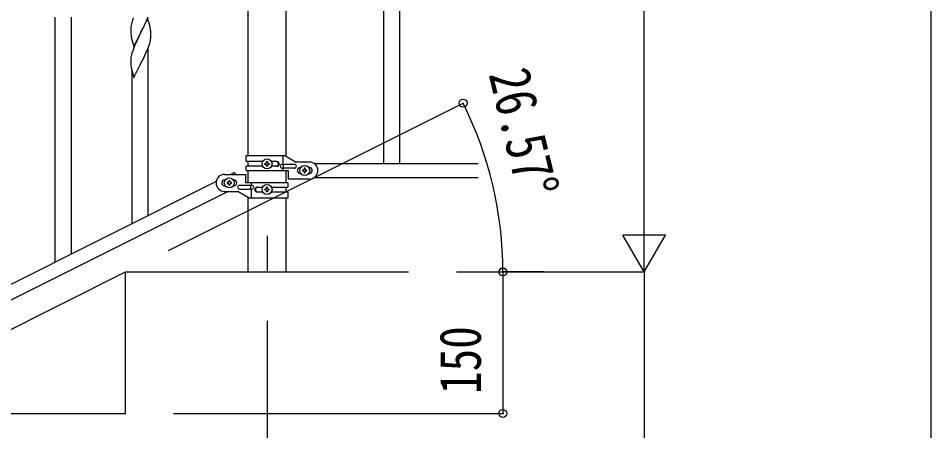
# Model space of a CAD drawing. Units: millimetres, scale not verified. Extents: x -4015 to 4015, y -2862 to 2860.
# Drawn here: x -1033 to -65, y 942 to 1379 of the extents above; entities that cross this region are included whole.
import ezdxf
from ezdxf.enums import TextEntityAlignment as Align

# ---------------------------------------------------------------- set-up
doc = ezdxf.new("R2010")
doc.units = ezdxf.units.MM
doc.header["$LTSCALE"] = 10
for name, color, linetype in [('0-2_YKK_12', 2, 'Continuous'), ('0-3_YKK_A1', 4, 'Continuous'), ('0-4_YKK_D', 6, 'Continuous')]:
    doc.layers.add(name, color=color, linetype=linetype)
doc.styles.add('ＭＳ ゴシック', font='')
doc.styles.get('ＭＳ ゴシック').set_extended_font_data('MS Gothic')

msp = doc.modelspace()

# ---------------------------------------------------------------- linework, layer by layer
at = {"layer": '0-2_YKK_12'}
for p in [(-769.17, 1148.22), (-769.17, 1139.76)]:
    msp.add_line(p, (-769.17, 1110.1), dxfattribs=at)
at = {"layer": '0-3_YKK_A1'}
for p, q in [((-65.28, 2810.1), (-65.28, -2489.9)), ((-645.67, 1885.1), (-645.67, 1225.14)), ((-628.67, 1885.1), (-628.67, 1225.14)), ((-789.42, 1789.74), (-789.42, 1233.64)), ((-748.92, 1232.84), (-748.92, 1789.74)), ((-993.67, 1120.5), (-993.67, 1380.39)), ((-976.67, 1129.01), (-976.67, 1380.39)), ((-895.17, 1169.77), (-895.17, 1347.45)), ((-903, 1330.98), (-903.16, 1330.65)), ((-912.17, 1161.26), (-912.17, 1322.7)), ((-791.17, 1233.64), (-750.3, 1233.64)), ((-791.17, 1227.14), (-791.17, 1233.64)), ((-752.2, 1224.14), (-752.2, 1233.64)), ((-750.3, 1233.64), (-738.17, 1226.64)), ((-773.85, 1227.14), (-791.17, 1227.14)), ((-791.17, 1217.64), (-791.17, 1222.14)), ((-773.85, 1222.14), (-791.17, 1222.14)), ((-789.42, 1227.14), (-789.42, 1222.14)), ((-770.61, 1224.16), (-771.57, 1224.16)), ((-767.73, 1225.12), (-766.77, 1225.12)), ((-758.58, 1227.14), (-764.5, 1227.14)), ((-758.58, 1222.14), (-764.5, 1222.14)), ((-739.97, 1224.14), (-753.05, 1224.14)), ((-739.97, 1220.14), (-753.05, 1220.14)), ((-752.2, 1217.64), (-752.2, 1220.14)), ((-751.65, 1220.14), (-751.65, 1224.14)), ((-724.17, 1226.64), (-738.17, 1226.64)), ((-734.17, 1220.64), (-733.54, 1220.64)), ((-724.8, 1220.64), (-724.17, 1220.64)), ((-719.2, 1225.14), (-545.32, 1225.14)), ((-814.17, 1213.48), (-791.67, 1213.48)), ((-803.58, 1215.66), (-807.95, 1213.48)), ((-803.58, 1215.66), (-802.49, 1213.48)), ((-791.67, 1204.48), (-791.67, 1213.48)), ((-791.17, 1217.64), (-746.67, 1217.64)), ((-789.42, 1217.64), (-789.42, 1204.48)), ((-789.42, 1213.98), (-789.42, 1208.98)), ((-748.92, 1204.48), (-748.92, 1217.64)), ((-746.67, 1217.64), (-746.67, 1208.64)), ((-734.17, 1214.64), (-733.54, 1214.64)), ((-730.61, 1218.12), (-731.57, 1218.12)), ((-727.73, 1217.16), (-726.77, 1217.16)), ((-724.8, 1214.64), (-724.17, 1214.64)), ((-719.2, 1210.14), (-545.32, 1210.14)), ((-823.06, 1205.83), (-1627.95, 803.3)), ((-813.54, 1207.48), (-814.17, 1207.48)), ((-813.54, 1201.48), (-814.17, 1201.48)), ((-810.61, 1204.96), (-811.57, 1204.96)), ((-807.73, 1204), (-806.77, 1204)), ((-804.17, 1207.48), (-804.8, 1207.48)), ((-804.17, 1201.48), (-804.8, 1201.48)), ((-798.37, 1201.98), (-785.29, 1201.98)), ((-747.17, 1204.48), (-791.67, 1204.48)), ((-786.7, 1201.98), (-786.7, 1197.98)), ((-786.14, 1204.48), (-786.14, 1201.98)), ((-779.77, 1199.98), (-773.85, 1199.98)), ((-764.5, 1199.98), (-747.17, 1199.98)), ((-748.92, 1194.98), (-748.92, 1199.98)), ((-747.17, 1204.48), (-747.17, 1199.98)), ((-724.17, 1208.64), (-746.67, 1208.64)), ((-810.4, 1195.39), (-1615.29, 792.85)), ((-814.17, 1195.48), (-800.17, 1195.48)), ((-788.05, 1188.48), (-800.17, 1195.48)), ((-798.37, 1197.98), (-785.29, 1197.98)), ((-786.14, 1197.98), (-786.14, 1188.48)), ((-779.77, 1194.98), (-773.85, 1194.98)), ((-770.61, 1197.01), (-771.57, 1197.01)), ((-767.73, 1197.97), (-766.77, 1197.97)), ((-764.5, 1194.98), (-747.17, 1194.98)), ((-747.17, 1194.98), (-747.17, 1188.48)), ((-789.42, 1189.28), (-789.42, 1110.1)), ((-747.17, 1188.48), (-788.05, 1188.48)), ((-748.92, 1110.1), (-748.92, 1188.48)), ((-1819.17, 660.1), (-919.17, 1110.1))]:
    msp.add_line(p, q, dxfattribs=at)
for points in [[(-913.67, 1368.72), (-913.71, 1367.91), (-913.72, 1367.51), (-913.7, 1365.65), (-913.67, 1364.64), (-913.62, 1363.7), (-913.52, 1362.26), (-913.37, 1360.95), (-913.23, 1359.96), (-913.05, 1359), (-912.95, 1358.53), (-912.74, 1357.59), (-912.49, 1356.64), (-910.22, 1348.99), (-903, 1363.85), (-902.83, 1364.18), (-900.9, 1367.98), (-899.39, 1371.08), (-898.72, 1372.49), (-897.38, 1375.41), (-896.52, 1377.42), (-895.3, 1380.45)], [(-895.77, 1378.71), (-903, 1363.85), (-903.16, 1363.52), (-905.51, 1358.86), (-907.27, 1355.21), (-907.72, 1354.25), (-908.83, 1351.79), (-910.1, 1348.77), (-910.89, 1346.74), (-911.61, 1344.72), (-912.4, 1342.24), (-912.92, 1340.32), (-913.23, 1338.92), (-913.47, 1337.57), (-913.63, 1336.27), (-913.69, 1335.44), (-913.72, 1334.64), (-913.7, 1332.78), (-913.67, 1331.77), (-913.62, 1330.83), (-913.52, 1329.39), (-913.37, 1328.08)], [(-912.1, 1376.1), (-912.54, 1374.63), (-913.03, 1372.72), (-913.32, 1371.33), (-913.54, 1370)], [(-893.04, 1369.17), (-893.38, 1370.58), (-893.57, 1371.31), (-895.77, 1378.71)], [(-892.3, 1359.38), (-892.28, 1360.18), (-892.28, 1361.33), (-892.33, 1363.06), (-892.39, 1364.3), (-892.5, 1365.71)], [(-893.19, 1354.03), (-892.86, 1355.45), (-892.59, 1356.81), (-892.4, 1358.13)], [(-913, 1325.9), (-912.74, 1324.72), (-912.49, 1323.77), (-910.22, 1316.12), (-903, 1330.98), (-902.83, 1331.31), (-901.11, 1334.7), (-899.61, 1337.75), (-898.72, 1339.62), (-897.17, 1343.04), (-896.73, 1344.04), (-895.69, 1346.57), (-894.56, 1349.6), (-893.89, 1351.6)], [(-771.57, 1224.16), (-771.57, 1225.12), (-770.61, 1225.12)], [(-769.65, 1226.08), (-769.65, 1227.04), (-768.69, 1227.04), (-768.69, 1226.08)], [(-768.69, 1223.2), (-768.69, 1222.24), (-769.65, 1222.24), (-769.65, 1223.2)], [(-766.77, 1225.12), (-766.77, 1224.16), (-767.73, 1224.16)], [(-728.69, 1219.08), (-728.69, 1220.04), (-729.65, 1220.04), (-729.65, 1219.08)], [(-731.57, 1218.12), (-731.57, 1217.16), (-730.61, 1217.16)], [(-729.65, 1216.2), (-729.65, 1215.24), (-728.69, 1215.24), (-728.69, 1216.2)], [(-726.77, 1217.16), (-726.77, 1218.12), (-727.73, 1218.12)], [(-811.57, 1204.96), (-811.57, 1204), (-810.61, 1204)], [(-808.69, 1205.92), (-808.69, 1206.88), (-809.65, 1206.88), (-809.65, 1205.92)], [(-809.65, 1203.04), (-809.65, 1202.08), (-808.69, 1202.08), (-808.69, 1203.04)], [(-806.77, 1204), (-806.77, 1204.96), (-807.73, 1204.96)], [(-771.57, 1197.01), (-771.57, 1197.97), (-770.61, 1197.97)], [(-769.65, 1198.93), (-769.65, 1199.89), (-768.69, 1199.89), (-768.69, 1198.93)], [(-768.69, 1196.05), (-768.69, 1195.09), (-769.65, 1195.09), (-769.65, 1196.05)], [(-766.77, 1197.97), (-766.77, 1197.01), (-767.73, 1197.01)], [(-1819.17, 660.1), (-1519.17, 660.1), (-1519.17, 810.1), (-1219.17, 810.1), (-1219.17, 960.1), (-919.17, 960.1), (-919.17, 1110.1), (-619.17, 1110.1)]]:
    msp.add_lwpolyline(points, dxfattribs=at)
for centre in [(-769.17, 1224.64), (-729.17, 1217.64), (-809.17, 1204.48), (-769.17, 1197.49)]:
    msp.add_circle(centre, 5.3, dxfattribs=at)
for centre, radius, start, end in [((-836.47, 1351.85), 79.42, 159.93435, 162.22611), ((-881.73, 1366.11), 32.04, 173.03232, 175.32407), ((-934.51, 1360.46), 42.37, 9.56725, 11.859), ((-937.36, 1360.86), 45.12, 6.17603, 8.46779), ((-923.72, 1361.38), 31.49, 354.07159, 356.36334), ((-954.29, 1370.32), 63.23, 342.78424, 345.07599), ((-858.77, 1336.24), 55.21, 188.49987, 190.79162), ((-770.61, 1226.08), 0.96, 270, 0), ((-770.61, 1223.2), 0.96, 0, 90), ((-767.73, 1226.08), 0.96, 180, 270), ((-767.73, 1223.2), 0.96, 90, 180), ((-759.33, 1224.64), 2.5, 270, 90), ((-758.58, 1224.64), 2.5, 270, 90), ((-753.05, 1222.14), 2, 90, 270), ((-739.97, 1222.14), 2, 270, 90), ((-734.17, 1217.64), 3, 90, 270), ((-724.17, 1217.64), 9, 270, 90), ((-724.17, 1217.64), 3, 270, 90), ((-814.17, 1204.48), 9, 90, 270), ((-730.61, 1219.08), 0.96, 270, 0), ((-730.61, 1216.2), 0.96, 0, 90), ((-727.73, 1219.08), 0.96, 180, 270), ((-727.73, 1216.2), 0.96, 90, 180), ((-814.17, 1204.48), 3, 90, 270), ((-810.61, 1205.92), 0.96, 270, 0), ((-810.61, 1203.04), 0.96, 0, 90), ((-807.73, 1205.92), 0.96, 180, 270), ((-807.73, 1203.04), 0.96, 90, 180), ((-804.17, 1204.48), 3, 270, 90), ((-798.37, 1199.98), 2, 90, 270), ((-785.29, 1199.98), 2, 270, 90), ((-779.77, 1197.48), 2.5, 90, 270), ((-779.02, 1197.48), 2.5, 90, 270), ((-770.61, 1198.93), 0.96, 270, 0), ((-770.61, 1196.05), 0.96, 0, 90), ((-767.73, 1198.93), 0.96, 180, 270), ((-767.73, 1196.05), 0.96, 90, 180)]:
    msp.add_arc(centre, radius, start, end, dxfattribs=at)
at = {"layer": '0-4_YKK_D'}
for p, q in [((-369.17, 1155.1), (-369.17, 1865.1)), ((-873.56, 1132.91), (-560.35, 1289.51)), ((-369.17, 1110.1), (-369.17, 1188.04)), ((-369.17, 1110.1), (-391.67, 1149.07)), ((-346.67, 1149.07), (-391.67, 1149.07)), ((-369.17, 1110.1), (-346.67, 1149.07)), ((-568.17, 1110.1), (-518.17, 1110.1)), ((-544.42, 1110.1), (-368.17, 1110.1)), ((-475.17, 1110.1), (-520, 1110.1)), ((-519.17, 1110.1), (-519.17, 960.1)), ((-474.17, 1110.1), (-368.17, 1110.1)), ((-369.17, 1110.1), (-369.17, 660.1)), ((-769.17, 1058.1), (-769.17, 509.1)), ((-868.17, 960.1), (-518.17, 960.1))]:
    msp.add_line(p, q, dxfattribs=at)
for centre in [(-561.25, 1289.06), (-519.17, 1110.1), (-519, 1110.1), (-519.17, 960.1)]:
    msp.add_circle(centre, 4.25, dxfattribs=at)
msp.add_arc((-919.17, 1110.1), 400.17, 0, 26.56505, dxfattribs=at)

# ---------------------------------------------------------------- texts
at = {"layer": '0-4_YKK_D', "style": 'ＭＳ ゴシック', "width": 0.8}
for s, rotation, p in [('26.57°', 283.56, (-547.07, 1316.71)), ('150', 90, (-529.17, 980.7))]:
    msp.add_text(s, height=43.99, rotation=rotation, dxfattribs=at).set_placement(p, align=Align.BOTTOM_LEFT)

doc.saveas('drawing.dxf')
